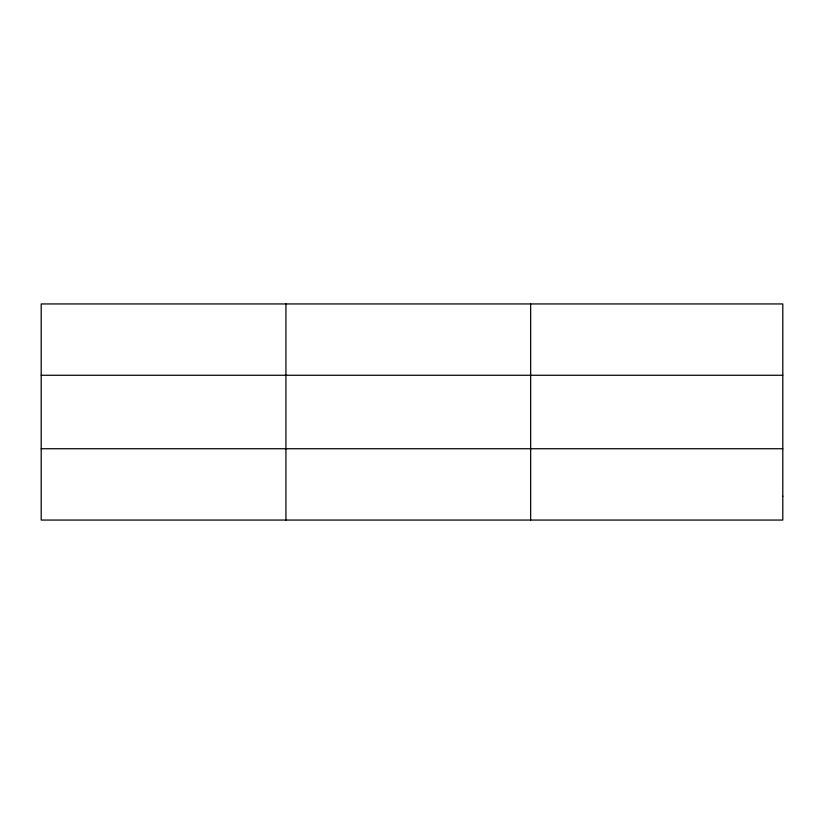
<?xml version="1.0" encoding="UTF-8"?>
<svg xmlns="http://www.w3.org/2000/svg" width="824" height="824" viewBox="0 0 824 824"><rect width="100%" height="100%" fill="white"/><g stroke="black" fill="none" stroke-linecap="round" stroke-linejoin="round"><path stroke-width="1.24" d="M285.928 520.057L285.928 303.943M530.656 520.057L530.656 303.943M41.2 375.26L782.8 375.26M41.2 448.74L782.8 448.74M782.8 496.285L782.8 520.057L41.2 520.057L41.2 303.943L782.8 303.943L782.8 496.285"/></g></svg>
